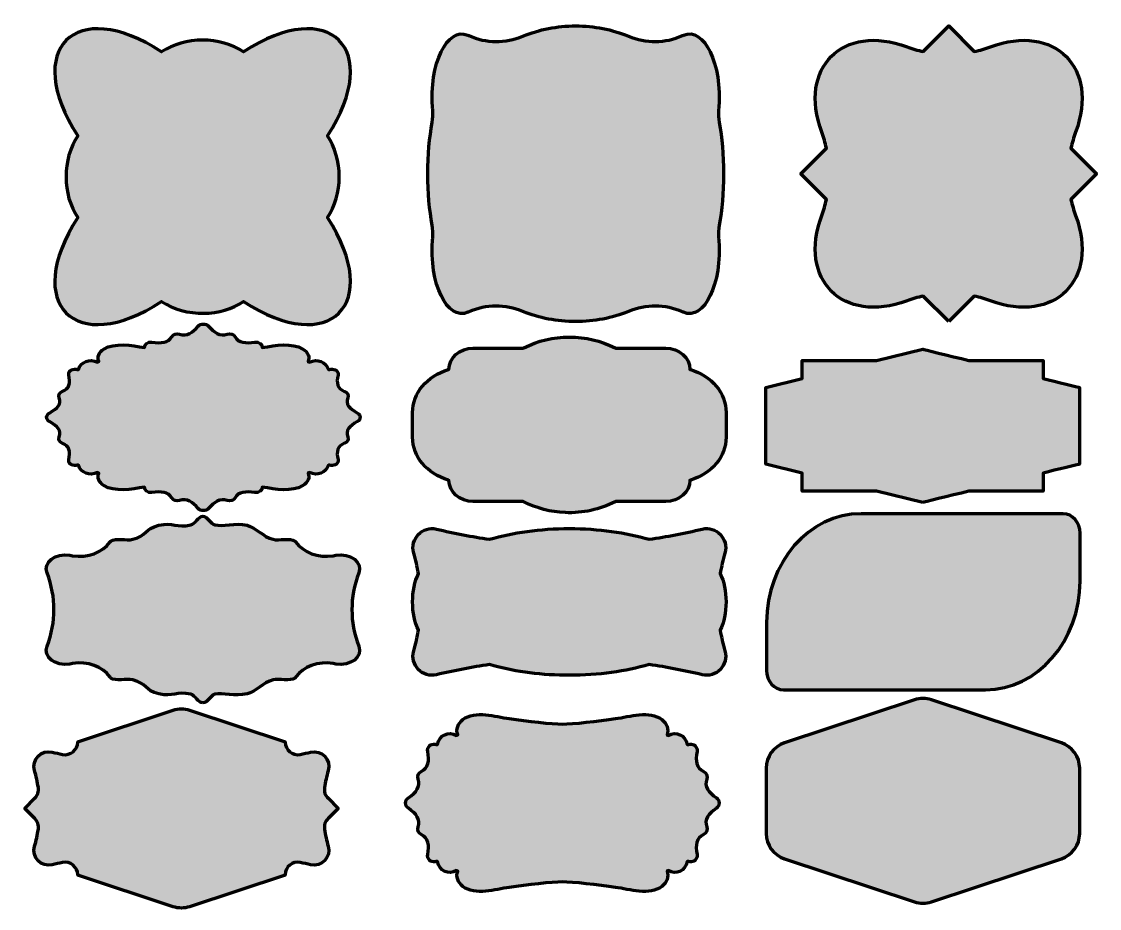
# Model space of a CAD drawing. Header units: inches. Extents: x 0 to 24.5, y 0.1 to 24.5.
# Drawn here: x 10.02 to 24.47, y 0.08 to 11.96 of the extents above; entities that cross this region are included whole.
import ezdxf

# ---------------------------------------------------------------- set-up
doc = ezdxf.new("R2010")
doc.units = ezdxf.units.IN
doc.header["$MEASUREMENT"] = 0
doc.layers.add('Layer 1', color=7, linetype='Continuous')

msp = doc.modelspace()

# ---------------------------------------------------------------- hatches: boundary and pattern name
at = {"layer": 'Layer 1', "true_color": 0xe6e7e8}
h = msp.add_hatch(color=254, dxfattribs=at)
h.dxf.hatch_style = 2
edge = h.paths.add_edge_path()
edge.add_spline(control_points=[(12.465, 8.049), (12.263, 8.046), (12.06, 8.099), (11.901, 8.208), (10.745, 7.453), (10.024, 8.174), (10.779, 9.33), (10.567, 9.64), (10.567, 10.118), (10.779, 10.428), (10.024, 11.585), (10.745, 12.305), (11.901, 11.551), (12.211, 11.762), (12.689, 11.762), (12.999, 11.551), (14.156, 12.305), (14.876, 11.585), (14.122, 10.428), (14.333, 10.118), (14.333, 9.64), (14.122, 9.33), (14.876, 8.174), (14.156, 7.453), (12.999, 8.208), (12.848, 8.105), (12.657, 8.052), (12.465, 8.049)], knot_values=[0, 0, 0, 0, 0.013889, 0.013889, 0.013889, 0.027778, 0.027778, 0.027778, 0.041667, 0.041667, 0.041667, 0.055556, 0.055556, 0.055556, 0.069444, 0.069444, 0.069444, 0.083333, 0.083333, 0.083333, 0.097222, 0.097222, 0.097222, 0.111111, 0.111111, 0.111111, 0.125, 0.125, 0.125, 0.125], degree=3, periodic=0)
edge.add_line((12.465, 8.049), (12.465, 8.049))
h = msp.add_hatch(color=254, dxfattribs=at)
h.dxf.hatch_style = 2
edge = h.paths.add_edge_path()
edge.add_spline(control_points=[(17.448, 7.937), (17.697, 7.937), (17.936, 7.985), (18.154, 8.073), (18.395, 8.17), (18.641, 8.172), (18.881, 8.067), (18.885, 8.066), (18.889, 8.064), (18.893, 8.063), (19.168, 7.941), (19.416, 8.452), (19.365, 9.043), (19.364, 9.048), (19.364, 9.053), (19.363, 9.058), (19.358, 9.115), (19.361, 9.175), (19.371, 9.229), (19.408, 9.429), (19.429, 9.665), (19.429, 9.918), (19.429, 10.171), (19.408, 10.407), (19.371, 10.607), (19.361, 10.661), (19.358, 10.721), (19.363, 10.778), (19.364, 10.783), (19.364, 10.788), (19.365, 10.793), (19.416, 11.384), (19.168, 11.895), (18.893, 11.774), (18.889, 11.772), (18.885, 11.77), (18.881, 11.769), (18.642, 11.664), (18.395, 11.666), (18.154, 11.763), (17.936, 11.851), (17.697, 11.899), (17.448, 11.899), (17.199, 11.899), (16.961, 11.851), (16.742, 11.763), (16.501, 11.666), (16.255, 11.664), (16.015, 11.769), (16.011, 11.77), (16.007, 11.772), (16.003, 11.774), (15.728, 11.895), (15.48, 11.384), (15.532, 10.793), (15.532, 10.788), (15.533, 10.783), (15.533, 10.778), (15.538, 10.721), (15.536, 10.661), (15.526, 10.607), (15.489, 10.407), (15.467, 10.171), (15.467, 9.918), (15.467, 9.665), (15.489, 9.429), (15.526, 9.229), (15.536, 9.175), (15.538, 9.115), (15.533, 9.058), (15.533, 9.053), (15.532, 9.048), (15.532, 9.043), (15.48, 8.452), (15.728, 7.941), (16.004, 8.063), (16.007, 8.064), (16.011, 8.066), (16.015, 8.067), (16.255, 8.172), (16.501, 8.17), (16.742, 8.073), (16.961, 7.985), (17.199, 7.937), (17.448, 7.937)], knot_values=[0, 0, 0, 0, 0.013889, 0.013889, 0.013889, 0.027778, 0.027778, 0.027778, 0.041667, 0.041667, 0.041667, 0.055556, 0.055556, 0.055556, 0.069444, 0.069444, 0.069444, 0.083333, 0.083333, 0.083333, 0.097222, 0.097222, 0.097222, 0.111111, 0.111111, 0.111111, 0.125, 0.125, 0.125, 0.138889, 0.138889, 0.138889, 0.152778, 0.152778, 0.152778, 0.166667, 0.166667, 0.166667, 0.180556, 0.180556, 0.180556, 0.194444, 0.194444, 0.194444, 0.208333, 0.208333, 0.208333, 0.222222, 0.222222, 0.222222, 0.236111, 0.236111, 0.236111, 0.25, 0.25, 0.25, 0.263889, 0.263889, 0.263889, 0.277778, 0.277778, 0.277778, 0.291667, 0.291667, 0.291667, 0.305556, 0.305556, 0.305556, 0.319444, 0.319444, 0.319444, 0.333333, 0.333333, 0.333333, 0.347222, 0.347222, 0.347222, 0.361111, 0.361111, 0.361111, 0.375, 0.375, 0.375, 0.388889, 0.388889, 0.388889, 0.388889], degree=3, periodic=0)
edge.add_line((17.448, 7.937), (17.448, 7.937))
h = msp.add_hatch(color=254, dxfattribs=at)
h.dxf.hatch_style = 2
edge = h.paths.add_edge_path()
edge.add_spline(control_points=[(22.446, 7.937), (22.446, 7.937), (22.789, 8.28), (22.789, 8.28), (22.862, 8.264), (22.934, 8.243), (23.005, 8.217), (23.866, 7.898), (24.466, 8.498), (24.147, 9.36), (24.121, 9.43), (24.1, 9.502), (24.084, 9.575), (24.084, 9.575), (24.427, 9.918), (24.427, 9.918), (24.427, 9.918), (24.084, 10.261), (24.084, 10.261), (24.1, 10.334), (24.121, 10.406), (24.147, 10.477), (24.466, 11.338), (23.866, 11.938), (23.005, 11.619), (22.934, 11.593), (22.862, 11.572), (22.789, 11.556), (22.789, 11.556), (22.446, 11.899), (22.446, 11.899), (22.446, 11.899), (22.103, 11.556), (22.103, 11.556), (22.03, 11.572), (21.958, 11.593), (21.888, 11.619), (21.026, 11.938), (20.426, 11.338), (20.745, 10.477), (20.771, 10.406), (20.792, 10.334), (20.808, 10.261), (20.808, 10.261), (20.465, 9.918), (20.465, 9.918), (20.465, 9.918), (20.808, 9.575), (20.808, 9.575), (20.792, 9.502), (20.771, 9.43), (20.745, 9.36), (20.426, 8.498), (21.026, 7.898), (21.888, 8.217), (21.958, 8.243), (22.03, 8.264), (22.103, 8.28), (22.103, 8.28), (22.446, 7.937), (22.446, 7.937)], knot_values=[0, 0, 0, 0, 0.013889, 0.013889, 0.013889, 0.027778, 0.027778, 0.027778, 0.041667, 0.041667, 0.041667, 0.055556, 0.055556, 0.055556, 0.069444, 0.069444, 0.069444, 0.083333, 0.083333, 0.083333, 0.097222, 0.097222, 0.097222, 0.111111, 0.111111, 0.111111, 0.125, 0.125, 0.125, 0.138889, 0.138889, 0.138889, 0.152778, 0.152778, 0.152778, 0.166667, 0.166667, 0.166667, 0.180556, 0.180556, 0.180556, 0.194444, 0.194444, 0.194444, 0.208333, 0.208333, 0.208333, 0.222222, 0.222222, 0.222222, 0.236111, 0.236111, 0.236111, 0.25, 0.25, 0.25, 0.263889, 0.263889, 0.263889, 0.277778, 0.277778, 0.277778, 0.277778], degree=3, periodic=0)
edge.add_line((22.446, 7.937), (22.446, 7.937))
h = msp.add_hatch(color=254, dxfattribs=at)
h.dxf.hatch_style = 2
edge = h.paths.add_edge_path()
edge.add_spline(control_points=[(12.531, 5.435), (12.606, 5.524), (12.68, 5.571), (12.781, 5.541), (12.821, 5.529), (12.867, 5.544), (12.885, 5.576), (12.932, 5.656), (13.023, 5.667), (13.151, 5.647), (13.206, 5.639), (13.254, 5.676), (13.25, 5.72), (13.428, 5.692), (13.649, 5.65), (13.794, 5.74), (13.86, 5.781), (13.892, 5.849), (13.862, 5.907), (13.868, 5.91), (13.874, 5.912), (13.879, 5.916), (13.988, 5.863), (14.106, 5.91), (14.135, 6.014), (14.146, 6.013), (14.156, 6.012), (14.167, 6.01), (14.225, 6.001), (14.276, 6.043), (14.265, 6.09), (14.241, 6.195), (14.254, 6.27), (14.352, 6.308), (14.391, 6.323), (14.41, 6.36), (14.395, 6.393), (14.359, 6.476), (14.415, 6.536), (14.524, 6.598), (14.573, 6.626), (14.573, 6.684), (14.524, 6.713), (14.415, 6.774), (14.359, 6.834), (14.395, 6.917), (14.41, 6.95), (14.391, 6.987), (14.352, 7.002), (14.254, 7.04), (14.241, 7.115), (14.265, 7.22), (14.276, 7.267), (14.225, 7.309), (14.168, 7.3), (14.156, 7.298), (14.146, 7.297), (14.135, 7.296), (14.106, 7.4), (13.988, 7.447), (13.879, 7.394), (13.874, 7.398), (13.868, 7.4), (13.862, 7.403), (13.892, 7.461), (13.86, 7.529), (13.794, 7.57), (13.649, 7.66), (13.428, 7.618), (13.25, 7.59), (13.254, 7.634), (13.206, 7.671), (13.151, 7.663), (13.023, 7.643), (12.932, 7.654), (12.885, 7.734), (12.866, 7.766), (12.821, 7.781), (12.781, 7.769), (12.68, 7.739), (12.606, 7.786), (12.531, 7.875), (12.497, 7.915), (12.425, 7.915), (12.391, 7.875), (12.315, 7.786), (12.242, 7.739), (12.141, 7.769), (12.101, 7.781), (12.055, 7.766), (12.037, 7.734), (11.99, 7.654), (11.898, 7.643), (11.77, 7.663), (11.716, 7.671), (11.668, 7.634), (11.672, 7.59), (11.494, 7.618), (11.273, 7.66), (11.128, 7.57), (11.062, 7.529), (11.03, 7.461), (11.06, 7.403), (11.054, 7.4), (11.048, 7.398), (11.043, 7.394), (10.934, 7.447), (10.816, 7.4), (10.787, 7.296), (10.776, 7.297), (10.765, 7.298), (10.754, 7.3), (10.697, 7.309), (10.646, 7.267), (10.657, 7.22), (10.681, 7.115), (10.668, 7.04), (10.569, 7.002), (10.531, 6.987), (10.512, 6.95), (10.527, 6.917), (10.563, 6.834), (10.506, 6.774), (10.398, 6.713), (10.348, 6.684), (10.348, 6.626), (10.398, 6.598), (10.506, 6.536), (10.563, 6.476), (10.527, 6.393), (10.512, 6.36), (10.531, 6.323), (10.569, 6.308), (10.668, 6.27), (10.681, 6.195), (10.657, 6.09), (10.646, 6.043), (10.697, 6.001), (10.754, 6.01), (10.765, 6.012), (10.776, 6.013), (10.787, 6.014), (10.816, 5.91), (10.934, 5.863), (11.043, 5.916), (11.048, 5.912), (11.054, 5.91), (11.06, 5.907), (11.03, 5.849), (11.062, 5.781), (11.128, 5.74), (11.273, 5.65), (11.494, 5.692), (11.672, 5.72), (11.668, 5.676), (11.716, 5.639), (11.77, 5.647), (11.898, 5.667), (11.99, 5.656), (12.037, 5.576), (12.055, 5.544), (12.101, 5.529), (12.141, 5.541), (12.242, 5.571), (12.315, 5.524), (12.391, 5.435), (12.425, 5.395), (12.497, 5.395), (12.531, 5.435)], knot_values=[0, 0, 0, 0, 0.013889, 0.013889, 0.013889, 0.027778, 0.027778, 0.027778, 0.041667, 0.041667, 0.041667, 0.055556, 0.055556, 0.055556, 0.069444, 0.069444, 0.069444, 0.083333, 0.083333, 0.083333, 0.097222, 0.097222, 0.097222, 0.111111, 0.111111, 0.111111, 0.125, 0.125, 0.125, 0.138889, 0.138889, 0.138889, 0.152778, 0.152778, 0.152778, 0.166667, 0.166667, 0.166667, 0.180556, 0.180556, 0.180556, 0.194444, 0.194444, 0.194444, 0.208333, 0.208333, 0.208333, 0.222222, 0.222222, 0.222222, 0.236111, 0.236111, 0.236111, 0.25, 0.25, 0.25, 0.263889, 0.263889, 0.263889, 0.277778, 0.277778, 0.277778, 0.291667, 0.291667, 0.291667, 0.305556, 0.305556, 0.305556, 0.319444, 0.319444, 0.319444, 0.333333, 0.333333, 0.333333, 0.347222, 0.347222, 0.347222, 0.361111, 0.361111, 0.361111, 0.375, 0.375, 0.375, 0.388889, 0.388889, 0.388889, 0.402778, 0.402778, 0.402778, 0.416667, 0.416667, 0.416667, 0.430556, 0.430556, 0.430556, 0.444444, 0.444444, 0.444444, 0.458333, 0.458333, 0.458333, 0.472222, 0.472222, 0.472222, 0.486111, 0.486111, 0.486111, 0.5, 0.5, 0.5, 0.513889, 0.513889, 0.513889, 0.527778, 0.527778, 0.527778, 0.541667, 0.541667, 0.541667, 0.555556, 0.555556, 0.555556, 0.569444, 0.569444, 0.569444, 0.583333, 0.583333, 0.583333, 0.597222, 0.597222, 0.597222, 0.611111, 0.611111, 0.611111, 0.625, 0.625, 0.625, 0.638889, 0.638889, 0.638889, 0.652778, 0.652778, 0.652778, 0.666667, 0.666667, 0.666667, 0.680556, 0.680556, 0.680556, 0.694444, 0.694444, 0.694444, 0.708333, 0.708333, 0.708333, 0.722222, 0.722222, 0.722222, 0.736111, 0.736111, 0.736111, 0.75, 0.75, 0.75, 0.763889, 0.763889, 0.763889, 0.777778, 0.777778, 0.777778, 0.777778], degree=3, periodic=0)
edge.add_line((12.531, 5.435), (12.531, 5.435))
h = msp.add_hatch(color=254, dxfattribs=at)
h.dxf.hatch_style = 2
edge = h.paths.add_edge_path()
edge.add_spline(control_points=[(17.31, 5.378), (17.54, 5.37), (17.772, 5.418), (17.976, 5.524), (17.976, 5.524), (17.982, 5.527), (17.982, 5.527), (17.982, 5.527), (18.652, 5.527), (18.652, 5.527), (18.833, 5.527), (18.979, 5.654), (18.979, 5.81), (18.979, 5.81), (18.979, 5.813), (18.979, 5.813), (18.979, 5.813), (18.985, 5.815), (18.985, 5.815), (19.271, 5.897), (19.464, 6.128), (19.464, 6.389), (19.464, 6.389), (19.464, 6.719), (19.464, 6.719), (19.464, 6.98), (19.271, 7.212), (18.985, 7.294), (18.985, 7.294), (18.979, 7.295), (18.979, 7.295), (18.979, 7.295), (18.979, 7.298), (18.979, 7.298), (18.979, 7.454), (18.833, 7.581), (18.652, 7.581), (18.652, 7.581), (17.982, 7.581), (17.982, 7.581), (17.982, 7.581), (17.976, 7.584), (17.976, 7.584), (17.599, 7.78), (17.129, 7.78), (16.752, 7.584), (16.752, 7.584), (16.746, 7.581), (16.746, 7.581), (16.746, 7.581), (16.076, 7.581), (16.076, 7.581), (15.895, 7.581), (15.749, 7.454), (15.749, 7.298), (15.749, 7.298), (15.749, 7.295), (15.749, 7.295), (15.749, 7.295), (15.743, 7.294), (15.743, 7.294), (15.457, 7.212), (15.264, 6.98), (15.264, 6.719), (15.264, 6.719), (15.264, 6.389), (15.264, 6.389), (15.264, 6.128), (15.457, 5.897), (15.743, 5.815), (15.743, 5.815), (15.749, 5.813), (15.749, 5.813), (15.749, 5.813), (15.749, 5.81), (15.749, 5.81), (15.749, 5.654), (15.895, 5.527), (16.076, 5.527), (16.076, 5.527), (16.746, 5.527), (16.746, 5.527), (16.746, 5.527), (16.752, 5.524), (16.752, 5.524), (16.924, 5.435), (17.116, 5.386), (17.31, 5.378)], knot_values=[0, 0, 0, 0, 0.013889, 0.013889, 0.013889, 0.027778, 0.027778, 0.027778, 0.041667, 0.041667, 0.041667, 0.055556, 0.055556, 0.055556, 0.069444, 0.069444, 0.069444, 0.083333, 0.083333, 0.083333, 0.097222, 0.097222, 0.097222, 0.111111, 0.111111, 0.111111, 0.125, 0.125, 0.125, 0.138889, 0.138889, 0.138889, 0.152778, 0.152778, 0.152778, 0.166667, 0.166667, 0.166667, 0.180556, 0.180556, 0.180556, 0.194444, 0.194444, 0.194444, 0.208333, 0.208333, 0.208333, 0.222222, 0.222222, 0.222222, 0.236111, 0.236111, 0.236111, 0.25, 0.25, 0.25, 0.263889, 0.263889, 0.263889, 0.277778, 0.277778, 0.277778, 0.291667, 0.291667, 0.291667, 0.305556, 0.305556, 0.305556, 0.319444, 0.319444, 0.319444, 0.333333, 0.333333, 0.333333, 0.347222, 0.347222, 0.347222, 0.361111, 0.361111, 0.361111, 0.375, 0.375, 0.375, 0.388889, 0.388889, 0.388889, 0.402778, 0.402778, 0.402778, 0.402778], degree=3, periodic=0)
edge.add_line((17.31, 5.378), (17.31, 5.378))
h = msp.add_hatch(color=254, dxfattribs=at)
h.dxf.hatch_style = 2
edge = h.paths.add_edge_path()
edge.add_spline(control_points=[(22.098, 5.514), (22.098, 5.514), (22.459, 5.602), (22.716, 5.665), (22.716, 5.665), (23.713, 5.665), (23.713, 5.665), (23.713, 5.665), (23.713, 5.909), (23.713, 5.909), (23.885, 5.951), (24.198, 6.028), (24.198, 6.028), (24.198, 6.028), (24.198, 7.055), (24.198, 7.055), (24.198, 7.055), (23.885, 7.132), (23.713, 7.174), (23.713, 7.174), (23.713, 7.417), (23.713, 7.417), (23.713, 7.417), (22.716, 7.417), (22.716, 7.417), (22.459, 7.48), (22.098, 7.569), (22.098, 7.569), (22.098, 7.569), (21.48, 7.417), (21.48, 7.417), (21.48, 7.417), (20.483, 7.417), (20.483, 7.417), (20.483, 7.417), (20.483, 7.174), (20.483, 7.174), (20.483, 7.174), (19.998, 7.055), (19.998, 7.055), (19.998, 7.055), (19.998, 6.028), (19.998, 6.028), (19.998, 6.028), (20.483, 5.909), (20.483, 5.909), (20.483, 5.909), (20.483, 5.665), (20.483, 5.665), (20.483, 5.665), (21.48, 5.665), (21.48, 5.665), (21.48, 5.665), (22.098, 5.514), (22.098, 5.514)], knot_values=[0, 0, 0, 0, 0.013889, 0.013889, 0.013889, 0.027778, 0.027778, 0.027778, 0.041667, 0.041667, 0.041667, 0.055556, 0.055556, 0.055556, 0.069444, 0.069444, 0.069444, 0.083333, 0.083333, 0.083333, 0.097222, 0.097222, 0.097222, 0.111111, 0.111111, 0.111111, 0.125, 0.125, 0.125, 0.138889, 0.138889, 0.138889, 0.152778, 0.152778, 0.152778, 0.166667, 0.166667, 0.166667, 0.180556, 0.180556, 0.180556, 0.194444, 0.194444, 0.194444, 0.208333, 0.208333, 0.208333, 0.222222, 0.222222, 0.222222, 0.236111, 0.236111, 0.236111, 0.25, 0.25, 0.25, 0.25], degree=3, periodic=0)
edge.add_line((22.098, 5.514), (22.098, 5.514))
h = msp.add_hatch(color=254, dxfattribs=at)
h.dxf.hatch_style = 2
edge = h.paths.add_edge_path()
edge.add_spline(control_points=[(22.938, 3.004), (22.938, 3.004), (20.233, 3.004), (20.233, 3.004), (20.107, 3.004), (20.006, 3.121), (20.006, 3.265), (20.006, 3.265), (20.006, 3.906), (20.006, 3.906), (20.006, 4.711), (20.574, 5.363), (21.274, 5.363), (21.274, 5.363), (23.979, 5.363), (23.979, 5.363), (24.104, 5.363), (24.206, 5.246), (24.206, 5.102), (24.206, 5.102), (24.206, 4.461), (24.206, 4.461), (24.206, 3.657), (23.638, 3.004), (22.938, 3.004)], knot_values=[0, 0, 0, 0, 1, 1, 1, 2, 2, 2, 3, 3, 3, 4, 4, 4, 5, 5, 5, 6, 6, 6, 7, 7, 7, 8, 8, 8, 8], degree=3, periodic=1)
h = msp.add_hatch(color=254, dxfattribs=at)
h.dxf.hatch_style = 2
edge = h.paths.add_edge_path()
edge.add_spline(control_points=[(12.454, 2.829), (12.515, 2.829), (12.556, 2.93), (12.614, 2.945), (12.714, 2.969), (12.89, 2.911), (13.045, 2.95), (13.165, 2.979), (13.257, 3.103), (13.394, 3.137), (13.48, 3.158), (13.623, 3.115), (13.686, 3.161), (13.691, 3.165), (13.696, 3.171), (13.701, 3.177), (13.797, 3.314), (13.998, 3.392), (14.2, 3.357), (14.212, 3.355), (14.225, 3.353), (14.237, 3.35), (14.429, 3.316), (14.599, 3.448), (14.543, 3.589), (14.478, 3.753), (14.449, 3.917), (14.451, 4.079), (14.449, 4.242), (14.478, 4.405), (14.543, 4.57), (14.599, 4.711), (14.429, 4.842), (14.237, 4.808), (14.225, 4.806), (14.212, 4.804), (14.2, 4.801), (13.997, 4.766), (13.798, 4.846), (13.7, 4.982), (13.696, 4.988), (13.691, 4.993), (13.686, 4.997), (13.623, 5.044), (13.48, 5), (13.394, 5.021), (13.257, 5.055), (13.165, 5.179), (13.045, 5.209), (12.89, 5.247), (12.714, 5.189), (12.614, 5.214), (12.556, 5.228), (12.515, 5.329), (12.454, 5.329), (12.393, 5.329), (12.352, 5.228), (12.293, 5.214), (12.098, 5.166), (12.058, 5.257), (11.863, 5.209), (11.668, 5.161), (11.709, 5.07), (11.514, 5.021), (11.428, 5), (11.285, 5.044), (11.222, 4.997), (11.217, 4.993), (11.212, 4.988), (11.208, 4.982), (11.109, 4.846), (10.911, 4.766), (10.708, 4.801), (10.695, 4.804), (10.683, 4.806), (10.671, 4.808), (10.479, 4.842), (10.309, 4.711), (10.365, 4.57), (10.429, 4.405), (10.459, 4.242), (10.457, 4.079), (10.459, 3.917), (10.429, 3.753), (10.365, 3.589), (10.309, 3.448), (10.479, 3.316), (10.671, 3.35), (10.683, 3.353), (10.695, 3.355), (10.708, 3.357), (10.91, 3.392), (11.11, 3.314), (11.207, 3.177), (11.212, 3.171), (11.216, 3.165), (11.222, 3.161), (11.285, 3.115), (11.428, 3.158), (11.514, 3.137), (11.709, 3.089), (11.668, 2.998), (11.863, 2.95), (12.058, 2.901), (12.098, 2.993), (12.293, 2.945), (12.352, 2.93), (12.393, 2.829), (12.454, 2.829)], knot_values=[0, 0, 0, 0, 0.013889, 0.013889, 0.013889, 0.027778, 0.027778, 0.027778, 0.041667, 0.041667, 0.041667, 0.055556, 0.055556, 0.055556, 0.069444, 0.069444, 0.069444, 0.083333, 0.083333, 0.083333, 0.097222, 0.097222, 0.097222, 0.111111, 0.111111, 0.111111, 0.125, 0.125, 0.125, 0.138889, 0.138889, 0.138889, 0.152778, 0.152778, 0.152778, 0.166667, 0.166667, 0.166667, 0.180556, 0.180556, 0.180556, 0.194444, 0.194444, 0.194444, 0.208333, 0.208333, 0.208333, 0.222222, 0.222222, 0.222222, 0.236111, 0.236111, 0.236111, 0.25, 0.25, 0.25, 0.263889, 0.263889, 0.263889, 0.277778, 0.277778, 0.277778, 0.291667, 0.291667, 0.291667, 0.305556, 0.305556, 0.305556, 0.319444, 0.319444, 0.319444, 0.333333, 0.333333, 0.333333, 0.347222, 0.347222, 0.347222, 0.361111, 0.361111, 0.361111, 0.375, 0.375, 0.375, 0.388889, 0.388889, 0.388889, 0.402778, 0.402778, 0.402778, 0.416667, 0.416667, 0.416667, 0.430556, 0.430556, 0.430556, 0.444444, 0.444444, 0.444444, 0.458333, 0.458333, 0.458333, 0.472222, 0.472222, 0.472222, 0.486111, 0.486111, 0.486111, 0.5, 0.5, 0.5, 0.5], degree=3, periodic=0)
edge.add_line((12.454, 2.829), (12.454, 2.829))
h = msp.add_hatch(color=254, dxfattribs=at)
h.dxf.hatch_style = 2
edge = h.paths.add_edge_path()
edge.add_spline(control_points=[(17.3, 3.199), (17.321, 3.199), (17.342, 3.199), (17.363, 3.199), (17.755, 3.199), (18.121, 3.251), (18.433, 3.343), (18.668, 3.308), (18.905, 3.263), (19.143, 3.206), (19.334, 3.16), (19.503, 3.338), (19.448, 3.527), (19.421, 3.619), (19.4, 3.711), (19.385, 3.802), (19.434, 3.909), (19.463, 4.04), (19.463, 4.182), (19.463, 4.324), (19.434, 4.454), (19.385, 4.561), (19.4, 4.653), (19.421, 4.745), (19.448, 4.837), (19.503, 5.025), (19.334, 5.204), (19.143, 5.158), (18.904, 5.101), (18.668, 5.056), (18.433, 5.021), (18.121, 5.112), (17.755, 5.165), (17.363, 5.165), (16.972, 5.165), (16.605, 5.112), (16.294, 5.021), (16.059, 5.056), (15.822, 5.101), (15.584, 5.158), (15.393, 5.204), (15.224, 5.025), (15.279, 4.837), (15.306, 4.745), (15.327, 4.653), (15.341, 4.561), (15.292, 4.454), (15.263, 4.324), (15.263, 4.182), (15.263, 4.04), (15.292, 3.909), (15.341, 3.802), (15.327, 3.711), (15.306, 3.619), (15.279, 3.527), (15.224, 3.338), (15.393, 3.16), (15.584, 3.206), (15.822, 3.263), (16.059, 3.308), (16.294, 3.343), (16.589, 3.256), (16.932, 3.204), (17.3, 3.199)], knot_values=[0, 0, 0, 0, 0.013889, 0.013889, 0.013889, 0.027778, 0.027778, 0.027778, 0.041667, 0.041667, 0.041667, 0.055556, 0.055556, 0.055556, 0.069444, 0.069444, 0.069444, 0.083333, 0.083333, 0.083333, 0.097222, 0.097222, 0.097222, 0.111111, 0.111111, 0.111111, 0.125, 0.125, 0.125, 0.138889, 0.138889, 0.138889, 0.152778, 0.152778, 0.152778, 0.166667, 0.166667, 0.166667, 0.180556, 0.180556, 0.180556, 0.194444, 0.194444, 0.194444, 0.208333, 0.208333, 0.208333, 0.222222, 0.222222, 0.222222, 0.236111, 0.236111, 0.236111, 0.25, 0.25, 0.25, 0.263889, 0.263889, 0.263889, 0.277778, 0.277778, 0.277778, 0.291667, 0.291667, 0.291667, 0.291667], degree=3, periodic=0)
edge.add_line((17.3, 3.199), (17.3, 3.199))
h = msp.add_hatch(color=254, dxfattribs=at)
h.dxf.hatch_style = 2
edge = h.paths.add_edge_path()
edge.add_spline(control_points=[(22.214, 0.163), (22.141, 0.139), (22.062, 0.139), (21.989, 0.163), (21.989, 0.163), (20.246, 0.741), (20.246, 0.741), (20.1, 0.789), (20.001, 0.926), (20.001, 1.08), (20.001, 1.08), (20.001, 1.955), (20.001, 1.955), (20.001, 2.109), (20.1, 2.246), (20.246, 2.294), (20.246, 2.294), (21.989, 2.871), (21.989, 2.871), (22.062, 2.896), (22.141, 2.896), (22.214, 2.871), (22.214, 2.871), (23.956, 2.294), (23.956, 2.294), (24.102, 2.246), (24.201, 2.109), (24.201, 1.955), (24.201, 1.955), (24.201, 1.08), (24.201, 1.08), (24.201, 0.926), (24.102, 0.789), (23.956, 0.741), (23.956, 0.741), (22.214, 0.163), (22.214, 0.163)], knot_values=[0, 0, 0, 0, 0.013889, 0.013889, 0.013889, 0.027778, 0.027778, 0.027778, 0.041667, 0.041667, 0.041667, 0.055556, 0.055556, 0.055556, 0.069444, 0.069444, 0.069444, 0.083333, 0.083333, 0.083333, 0.097222, 0.097222, 0.097222, 0.111111, 0.111111, 0.111111, 0.125, 0.125, 0.125, 0.138889, 0.138889, 0.138889, 0.152778, 0.152778, 0.152778, 0.166667, 0.166667, 0.166667, 0.166667], degree=3, periodic=0)
edge.add_line((22.214, 0.163), (22.214, 0.163))
h = msp.add_hatch(color=254, dxfattribs=at)
h.dxf.hatch_style = 2
edge = h.paths.add_edge_path()
edge.add_spline(control_points=[(12.275, 0.099), (12.275, 0.099), (13.555, 0.523), (13.555, 0.523), (13.555, 0.523), (13.555, 0.525), (13.555, 0.525), (13.555, 0.633), (13.654, 0.714), (13.759, 0.691), (13.805, 0.681), (13.851, 0.671), (13.897, 0.66), (14.045, 0.624), (14.176, 0.763), (14.133, 0.909), (14.111, 0.985), (14.094, 1.061), (14.083, 1.136), (14.075, 1.188), (14.093, 1.241), (14.13, 1.279), (14.13, 1.279), (14.266, 1.415), (14.266, 1.415), (14.266, 1.415), (14.13, 1.551), (14.13, 1.551), (14.093, 1.589), (14.075, 1.642), (14.083, 1.694), (14.094, 1.77), (14.111, 1.845), (14.133, 1.921), (14.176, 2.067), (14.045, 2.206), (13.897, 2.17), (13.851, 2.16), (13.805, 2.149), (13.759, 2.139), (13.654, 2.117), (13.555, 2.198), (13.555, 2.305), (13.555, 2.305), (13.555, 2.307), (13.555, 2.307), (13.555, 2.307), (12.275, 2.731), (12.275, 2.731), (12.204, 2.755), (12.128, 2.755), (12.057, 2.731), (12.057, 2.731), (10.777, 2.307), (10.777, 2.307), (10.777, 2.307), (10.777, 2.305), (10.777, 2.305), (10.777, 2.198), (10.678, 2.117), (10.573, 2.139), (10.528, 2.149), (10.482, 2.159), (10.436, 2.17), (10.288, 2.206), (10.155, 2.069), (10.198, 1.922), (10.221, 1.846), (10.237, 1.77), (10.249, 1.694), (10.257, 1.642), (10.239, 1.589), (10.202, 1.551), (10.202, 1.551), (10.066, 1.415), (10.066, 1.415), (10.066, 1.415), (10.202, 1.279), (10.202, 1.279), (10.239, 1.241), (10.257, 1.188), (10.249, 1.136), (10.237, 1.06), (10.221, 0.984), (10.198, 0.908), (10.155, 0.761), (10.288, 0.624), (10.436, 0.66), (10.482, 0.671), (10.528, 0.681), (10.573, 0.691), (10.678, 0.714), (10.777, 0.632), (10.777, 0.525), (10.777, 0.525), (10.777, 0.523), (10.777, 0.523), (10.777, 0.523), (12.057, 0.099), (12.057, 0.099), (12.128, 0.075), (12.204, 0.075), (12.275, 0.099)], knot_values=[0, 0, 0, 0, 0.013889, 0.013889, 0.013889, 0.027778, 0.027778, 0.027778, 0.041667, 0.041667, 0.041667, 0.055556, 0.055556, 0.055556, 0.069444, 0.069444, 0.069444, 0.083333, 0.083333, 0.083333, 0.097222, 0.097222, 0.097222, 0.111111, 0.111111, 0.111111, 0.125, 0.125, 0.125, 0.138889, 0.138889, 0.138889, 0.152778, 0.152778, 0.152778, 0.166667, 0.166667, 0.166667, 0.180556, 0.180556, 0.180556, 0.194444, 0.194444, 0.194444, 0.208333, 0.208333, 0.208333, 0.222222, 0.222222, 0.222222, 0.236111, 0.236111, 0.236111, 0.25, 0.25, 0.25, 0.263889, 0.263889, 0.263889, 0.277778, 0.277778, 0.277778, 0.291667, 0.291667, 0.291667, 0.305556, 0.305556, 0.305556, 0.319444, 0.319444, 0.319444, 0.333333, 0.333333, 0.333333, 0.347222, 0.347222, 0.347222, 0.361111, 0.361111, 0.361111, 0.375, 0.375, 0.375, 0.388889, 0.388889, 0.388889, 0.402778, 0.402778, 0.402778, 0.416667, 0.416667, 0.416667, 0.430556, 0.430556, 0.430556, 0.444444, 0.444444, 0.444444, 0.458333, 0.458333, 0.458333, 0.472222, 0.472222, 0.472222, 0.472222], degree=3, periodic=0)
edge.add_line((12.275, 0.099), (12.275, 0.099))
h = msp.add_hatch(color=254, dxfattribs=at)
h.dxf.hatch_style = 2
edge = h.paths.add_edge_path()
edge.add_spline(control_points=[(17.27, 0.43), (17.407, 0.43), (17.749, 0.393), (17.983, 0.358), (18.17, 0.33), (18.437, 0.243), (18.603, 0.37), (18.669, 0.419), (18.701, 0.503), (18.672, 0.574), (18.677, 0.577), (18.683, 0.58), (18.688, 0.584), (18.797, 0.52), (18.915, 0.577), (18.944, 0.705), (18.955, 0.703), (18.966, 0.702), (18.977, 0.7), (19.034, 0.689), (19.085, 0.74), (19.075, 0.797), (19.05, 0.925), (19.064, 1.017), (19.162, 1.064), (19.201, 1.082), (19.219, 1.128), (19.204, 1.168), (19.168, 1.269), (19.225, 1.342), (19.333, 1.418), (19.383, 1.452), (19.383, 1.524), (19.333, 1.558), (19.225, 1.633), (19.168, 1.707), (19.204, 1.808), (19.219, 1.848), (19.201, 1.894), (19.162, 1.912), (19.064, 1.959), (19.05, 2.051), (19.075, 2.179), (19.085, 2.236), (19.034, 2.287), (18.977, 2.276), (18.966, 2.274), (18.955, 2.273), (18.944, 2.271), (18.915, 2.399), (18.797, 2.456), (18.688, 2.391), (18.683, 2.396), (18.677, 2.399), (18.672, 2.402), (18.701, 2.473), (18.669, 2.556), (18.603, 2.606), (18.437, 2.732), (18.17, 2.646), (17.983, 2.618), (17.749, 2.583), (17.407, 2.546), (17.27, 2.546), (17.134, 2.546), (16.791, 2.583), (16.558, 2.618), (16.371, 2.646), (16.104, 2.732), (15.937, 2.606), (15.871, 2.556), (15.84, 2.473), (15.869, 2.402), (15.863, 2.399), (15.857, 2.396), (15.852, 2.391), (15.743, 2.456), (15.625, 2.399), (15.596, 2.271), (15.586, 2.273), (15.575, 2.274), (15.564, 2.276), (15.506, 2.287), (15.455, 2.236), (15.466, 2.179), (15.49, 2.051), (15.477, 1.959), (15.379, 1.912), (15.34, 1.894), (15.322, 1.848), (15.336, 1.808), (15.373, 1.707), (15.316, 1.633), (15.207, 1.558), (15.158, 1.524), (15.158, 1.452), (15.207, 1.418), (15.316, 1.342), (15.373, 1.269), (15.336, 1.168), (15.322, 1.128), (15.34, 1.082), (15.379, 1.064), (15.477, 1.017), (15.49, 0.925), (15.466, 0.797), (15.455, 0.74), (15.506, 0.689), (15.564, 0.7), (15.575, 0.702), (15.586, 0.703), (15.596, 0.705), (15.625, 0.577), (15.743, 0.52), (15.852, 0.584), (15.857, 0.58), (15.863, 0.577), (15.869, 0.574), (15.84, 0.503), (15.871, 0.419), (15.937, 0.37), (16.104, 0.243), (16.371, 0.33), (16.558, 0.358), (16.791, 0.393), (17.134, 0.43), (17.27, 0.43)], knot_values=[0, 0, 0, 0, 0.013889, 0.013889, 0.013889, 0.027778, 0.027778, 0.027778, 0.041667, 0.041667, 0.041667, 0.055556, 0.055556, 0.055556, 0.069444, 0.069444, 0.069444, 0.083333, 0.083333, 0.083333, 0.097222, 0.097222, 0.097222, 0.111111, 0.111111, 0.111111, 0.125, 0.125, 0.125, 0.138889, 0.138889, 0.138889, 0.152778, 0.152778, 0.152778, 0.166667, 0.166667, 0.166667, 0.180556, 0.180556, 0.180556, 0.194444, 0.194444, 0.194444, 0.208333, 0.208333, 0.208333, 0.222222, 0.222222, 0.222222, 0.236111, 0.236111, 0.236111, 0.25, 0.25, 0.25, 0.263889, 0.263889, 0.263889, 0.277778, 0.277778, 0.277778, 0.291667, 0.291667, 0.291667, 0.305556, 0.305556, 0.305556, 0.319444, 0.319444, 0.319444, 0.333333, 0.333333, 0.333333, 0.347222, 0.347222, 0.347222, 0.361111, 0.361111, 0.361111, 0.375, 0.375, 0.375, 0.388889, 0.388889, 0.388889, 0.402778, 0.402778, 0.402778, 0.416667, 0.416667, 0.416667, 0.430556, 0.430556, 0.430556, 0.444444, 0.444444, 0.444444, 0.458333, 0.458333, 0.458333, 0.472222, 0.472222, 0.472222, 0.486111, 0.486111, 0.486111, 0.5, 0.5, 0.5, 0.513889, 0.513889, 0.513889, 0.527778, 0.527778, 0.527778, 0.541667, 0.541667, 0.541667, 0.555556, 0.555556, 0.555556, 0.569444, 0.569444, 0.569444, 0.583333, 0.583333, 0.583333, 0.583333], degree=3, periodic=0)
edge.add_line((17.27, 0.43), (17.27, 0.43))

# ---------------------------------------------------------------- linework, layer by layer
at = {"layer": 'Layer 1', "color": 254, "lineweight": 80, "true_color": 0xe6e7e8}
for points, knots in [([(12.465, 8.049), (12.263, 8.046), (12.06, 8.099), (11.901, 8.208), (10.745, 7.453), (10.024, 8.174), (10.779, 9.33), (10.567, 9.64), (10.567, 10.118), (10.779, 10.428), (10.024, 11.585), (10.745, 12.305), (11.901, 11.551), (12.211, 11.762), (12.689, 11.762), (12.999, 11.551), (14.156, 12.305), (14.876, 11.585), (14.122, 10.428), (14.333, 10.118), (14.333, 9.64), (14.122, 9.33), (14.876, 8.174), (14.156, 7.453), (12.999, 8.208), (12.848, 8.105), (12.657, 8.052), (12.465, 8.049)], [0, 0, 0, 0, 1, 1, 1, 2, 2, 2, 3, 3, 3, 4, 4, 4, 5, 5, 5, 6, 6, 6, 7, 7, 7, 8, 8, 8, 9, 9, 9, 9]), ([(17.448, 7.937), (17.697, 7.937), (17.936, 7.985), (18.154, 8.073), (18.395, 8.17), (18.641, 8.172), (18.881, 8.067), (18.885, 8.066), (18.889, 8.064), (18.893, 8.063), (19.168, 7.941), (19.416, 8.452), (19.365, 9.043), (19.364, 9.048), (19.364, 9.053), (19.363, 9.058), (19.358, 9.115), (19.361, 9.175), (19.371, 9.229), (19.408, 9.429), (19.429, 9.665), (19.429, 9.918), (19.429, 10.171), (19.408, 10.407), (19.371, 10.607), (19.361, 10.661), (19.358, 10.721), (19.363, 10.778), (19.364, 10.783), (19.364, 10.788), (19.365, 10.793), (19.416, 11.384), (19.168, 11.895), (18.893, 11.774), (18.889, 11.772), (18.885, 11.77), (18.881, 11.769), (18.642, 11.664), (18.395, 11.666), (18.154, 11.763), (17.936, 11.851), (17.697, 11.899), (17.448, 11.899), (17.199, 11.899), (16.961, 11.851), (16.742, 11.763), (16.501, 11.666), (16.255, 11.664), (16.015, 11.769), (16.011, 11.77), (16.007, 11.772), (16.003, 11.774), (15.728, 11.895), (15.48, 11.384), (15.532, 10.793), (15.532, 10.788), (15.533, 10.783), (15.533, 10.778), (15.538, 10.721), (15.536, 10.661), (15.526, 10.607), (15.489, 10.407), (15.467, 10.171), (15.467, 9.918), (15.467, 9.665), (15.489, 9.429), (15.526, 9.229), (15.536, 9.175), (15.538, 9.115), (15.533, 9.058), (15.533, 9.053), (15.532, 9.048), (15.532, 9.043), (15.48, 8.452), (15.728, 7.941), (16.004, 8.063), (16.007, 8.064), (16.011, 8.066), (16.015, 8.067), (16.255, 8.172), (16.501, 8.17), (16.742, 8.073), (16.961, 7.985), (17.199, 7.937), (17.448, 7.937)], [0, 0, 0, 0, 1, 1, 1, 2, 2, 2, 3, 3, 3, 4, 4, 4, 5, 5, 5, 6, 6, 6, 7, 7, 7, 8, 8, 8, 9, 9, 9, 10, 10, 10, 11, 11, 11, 12, 12, 12, 13, 13, 13, 14, 14, 14, 15, 15, 15, 16, 16, 16, 17, 17, 17, 18, 18, 18, 19, 19, 19, 20, 20, 20, 21, 21, 21, 22, 22, 22, 23, 23, 23, 24, 24, 24, 25, 25, 25, 26, 26, 26, 27, 27, 27, 28, 28, 28, 28]), ([(22.446, 7.937), (22.446, 7.937), (22.789, 8.28), (22.789, 8.28), (22.862, 8.264), (22.934, 8.243), (23.005, 8.217), (23.866, 7.898), (24.466, 8.498), (24.147, 9.36), (24.121, 9.43), (24.1, 9.502), (24.084, 9.575), (24.084, 9.575), (24.427, 9.918), (24.427, 9.918), (24.427, 9.918), (24.084, 10.261), (24.084, 10.261), (24.1, 10.334), (24.121, 10.406), (24.147, 10.477), (24.466, 11.338), (23.866, 11.938), (23.005, 11.619), (22.934, 11.593), (22.862, 11.572), (22.789, 11.556), (22.789, 11.556), (22.446, 11.899), (22.446, 11.899), (22.446, 11.899), (22.103, 11.556), (22.103, 11.556), (22.03, 11.572), (21.958, 11.593), (21.888, 11.619), (21.026, 11.938), (20.426, 11.338), (20.745, 10.477), (20.771, 10.406), (20.792, 10.334), (20.808, 10.261), (20.808, 10.261), (20.465, 9.918), (20.465, 9.918), (20.465, 9.918), (20.808, 9.575), (20.808, 9.575), (20.792, 9.502), (20.771, 9.43), (20.745, 9.36), (20.426, 8.498), (21.026, 7.898), (21.888, 8.217), (21.958, 8.243), (22.03, 8.264), (22.103, 8.28), (22.103, 8.28), (22.446, 7.937), (22.446, 7.937)], [0, 0, 0, 0, 1, 1, 1, 2, 2, 2, 3, 3, 3, 4, 4, 4, 5, 5, 5, 6, 6, 6, 7, 7, 7, 8, 8, 8, 9, 9, 9, 10, 10, 10, 11, 11, 11, 12, 12, 12, 13, 13, 13, 14, 14, 14, 15, 15, 15, 16, 16, 16, 17, 17, 17, 18, 18, 18, 19, 19, 19, 20, 20, 20, 20]), ([(12.531, 5.435), (12.606, 5.524), (12.68, 5.571), (12.781, 5.541), (12.821, 5.529), (12.867, 5.544), (12.885, 5.576), (12.932, 5.656), (13.023, 5.667), (13.151, 5.647), (13.206, 5.639), (13.254, 5.676), (13.25, 5.72), (13.428, 5.692), (13.649, 5.65), (13.794, 5.74), (13.86, 5.781), (13.892, 5.849), (13.862, 5.907), (13.868, 5.91), (13.874, 5.912), (13.879, 5.916), (13.988, 5.863), (14.106, 5.91), (14.135, 6.014), (14.146, 6.013), (14.156, 6.012), (14.167, 6.01), (14.225, 6.001), (14.276, 6.043), (14.265, 6.09), (14.241, 6.195), (14.254, 6.27), (14.352, 6.308), (14.391, 6.323), (14.41, 6.36), (14.395, 6.393), (14.359, 6.476), (14.415, 6.536), (14.524, 6.598), (14.573, 6.626), (14.573, 6.684), (14.524, 6.713), (14.415, 6.774), (14.359, 6.834), (14.395, 6.917), (14.41, 6.95), (14.391, 6.987), (14.352, 7.002), (14.254, 7.04), (14.241, 7.115), (14.265, 7.22), (14.276, 7.267), (14.225, 7.309), (14.168, 7.3), (14.156, 7.298), (14.146, 7.297), (14.135, 7.296), (14.106, 7.4), (13.988, 7.447), (13.879, 7.394), (13.874, 7.398), (13.868, 7.4), (13.862, 7.403), (13.892, 7.461), (13.86, 7.529), (13.794, 7.57), (13.649, 7.66), (13.428, 7.618), (13.25, 7.59), (13.254, 7.634), (13.206, 7.671), (13.151, 7.663), (13.023, 7.643), (12.932, 7.654), (12.885, 7.734), (12.866, 7.766), (12.821, 7.781), (12.781, 7.769), (12.68, 7.739), (12.606, 7.786), (12.531, 7.875), (12.497, 7.915), (12.425, 7.915), (12.391, 7.875), (12.315, 7.786), (12.242, 7.739), (12.141, 7.769), (12.101, 7.781), (12.055, 7.766), (12.037, 7.734), (11.99, 7.654), (11.898, 7.643), (11.77, 7.663), (11.716, 7.671), (11.668, 7.634), (11.672, 7.59), (11.494, 7.618), (11.273, 7.66), (11.128, 7.57), (11.062, 7.529), (11.03, 7.461), (11.06, 7.403), (11.054, 7.4), (11.048, 7.398), (11.043, 7.394), (10.934, 7.447), (10.816, 7.4), (10.787, 7.296), (10.776, 7.297), (10.765, 7.298), (10.754, 7.3), (10.697, 7.309), (10.646, 7.267), (10.657, 7.22), (10.681, 7.115), (10.668, 7.04), (10.569, 7.002), (10.531, 6.987), (10.512, 6.95), (10.527, 6.917), (10.563, 6.834), (10.506, 6.774), (10.398, 6.713), (10.348, 6.684), (10.348, 6.626), (10.398, 6.598), (10.506, 6.536), (10.563, 6.476), (10.527, 6.393), (10.512, 6.36), (10.531, 6.323), (10.569, 6.308), (10.668, 6.27), (10.681, 6.195), (10.657, 6.09), (10.646, 6.043), (10.697, 6.001), (10.754, 6.01), (10.765, 6.012), (10.776, 6.013), (10.787, 6.014), (10.816, 5.91), (10.934, 5.863), (11.043, 5.916), (11.048, 5.912), (11.054, 5.91), (11.06, 5.907), (11.03, 5.849), (11.062, 5.781), (11.128, 5.74), (11.273, 5.65), (11.494, 5.692), (11.672, 5.72), (11.668, 5.676), (11.716, 5.639), (11.77, 5.647), (11.898, 5.667), (11.99, 5.656), (12.037, 5.576), (12.055, 5.544), (12.101, 5.529), (12.141, 5.541), (12.242, 5.571), (12.315, 5.524), (12.391, 5.435), (12.425, 5.395), (12.497, 5.395), (12.531, 5.435)], [0, 0, 0, 0, 1, 1, 1, 2, 2, 2, 3, 3, 3, 4, 4, 4, 5, 5, 5, 6, 6, 6, 7, 7, 7, 8, 8, 8, 9, 9, 9, 10, 10, 10, 11, 11, 11, 12, 12, 12, 13, 13, 13, 14, 14, 14, 15, 15, 15, 16, 16, 16, 17, 17, 17, 18, 18, 18, 19, 19, 19, 20, 20, 20, 21, 21, 21, 22, 22, 22, 23, 23, 23, 24, 24, 24, 25, 25, 25, 26, 26, 26, 27, 27, 27, 28, 28, 28, 29, 29, 29, 30, 30, 30, 31, 31, 31, 32, 32, 32, 33, 33, 33, 34, 34, 34, 35, 35, 35, 36, 36, 36, 37, 37, 37, 38, 38, 38, 39, 39, 39, 40, 40, 40, 41, 41, 41, 42, 42, 42, 43, 43, 43, 44, 44, 44, 45, 45, 45, 46, 46, 46, 47, 47, 47, 48, 48, 48, 49, 49, 49, 50, 50, 50, 51, 51, 51, 52, 52, 52, 53, 53, 53, 54, 54, 54, 55, 55, 55, 56, 56, 56, 56]), ([(17.31, 5.378), (17.54, 5.37), (17.772, 5.418), (17.976, 5.524), (17.976, 5.524), (17.982, 5.527), (17.982, 5.527), (17.982, 5.527), (18.652, 5.527), (18.652, 5.527), (18.833, 5.527), (18.979, 5.654), (18.979, 5.81), (18.979, 5.81), (18.979, 5.813), (18.979, 5.813), (18.979, 5.813), (18.985, 5.815), (18.985, 5.815), (19.271, 5.897), (19.464, 6.128), (19.464, 6.389), (19.464, 6.389), (19.464, 6.719), (19.464, 6.719), (19.464, 6.98), (19.271, 7.212), (18.985, 7.294), (18.985, 7.294), (18.979, 7.295), (18.979, 7.295), (18.979, 7.295), (18.979, 7.298), (18.979, 7.298), (18.979, 7.454), (18.833, 7.581), (18.652, 7.581), (18.652, 7.581), (17.982, 7.581), (17.982, 7.581), (17.982, 7.581), (17.976, 7.584), (17.976, 7.584), (17.599, 7.78), (17.129, 7.78), (16.752, 7.584), (16.752, 7.584), (16.746, 7.581), (16.746, 7.581), (16.746, 7.581), (16.076, 7.581), (16.076, 7.581), (15.895, 7.581), (15.749, 7.454), (15.749, 7.298), (15.749, 7.298), (15.749, 7.295), (15.749, 7.295), (15.749, 7.295), (15.743, 7.294), (15.743, 7.294), (15.457, 7.212), (15.264, 6.98), (15.264, 6.719), (15.264, 6.719), (15.264, 6.389), (15.264, 6.389), (15.264, 6.128), (15.457, 5.897), (15.743, 5.815), (15.743, 5.815), (15.749, 5.813), (15.749, 5.813), (15.749, 5.813), (15.749, 5.81), (15.749, 5.81), (15.749, 5.654), (15.895, 5.527), (16.076, 5.527), (16.076, 5.527), (16.746, 5.527), (16.746, 5.527), (16.746, 5.527), (16.752, 5.524), (16.752, 5.524), (16.924, 5.435), (17.116, 5.386), (17.31, 5.378)], [0, 0, 0, 0, 1, 1, 1, 2, 2, 2, 3, 3, 3, 4, 4, 4, 5, 5, 5, 6, 6, 6, 7, 7, 7, 8, 8, 8, 9, 9, 9, 10, 10, 10, 11, 11, 11, 12, 12, 12, 13, 13, 13, 14, 14, 14, 15, 15, 15, 16, 16, 16, 17, 17, 17, 18, 18, 18, 19, 19, 19, 20, 20, 20, 21, 21, 21, 22, 22, 22, 23, 23, 23, 24, 24, 24, 25, 25, 25, 26, 26, 26, 27, 27, 27, 28, 28, 28, 29, 29, 29, 29]), ([(22.098, 5.514), (22.098, 5.514), (22.459, 5.602), (22.716, 5.665), (22.716, 5.665), (23.713, 5.665), (23.713, 5.665), (23.713, 5.665), (23.713, 5.909), (23.713, 5.909), (23.885, 5.951), (24.198, 6.028), (24.198, 6.028), (24.198, 6.028), (24.198, 7.055), (24.198, 7.055), (24.198, 7.055), (23.885, 7.132), (23.713, 7.174), (23.713, 7.174), (23.713, 7.417), (23.713, 7.417), (23.713, 7.417), (22.716, 7.417), (22.716, 7.417), (22.459, 7.48), (22.098, 7.569), (22.098, 7.569), (22.098, 7.569), (21.48, 7.417), (21.48, 7.417), (21.48, 7.417), (20.483, 7.417), (20.483, 7.417), (20.483, 7.417), (20.483, 7.174), (20.483, 7.174), (20.483, 7.174), (19.998, 7.055), (19.998, 7.055), (19.998, 7.055), (19.998, 6.028), (19.998, 6.028), (19.998, 6.028), (20.483, 5.909), (20.483, 5.909), (20.483, 5.909), (20.483, 5.665), (20.483, 5.665), (20.483, 5.665), (21.48, 5.665), (21.48, 5.665), (21.48, 5.665), (22.098, 5.514), (22.098, 5.514)], [0, 0, 0, 0, 1, 1, 1, 2, 2, 2, 3, 3, 3, 4, 4, 4, 5, 5, 5, 6, 6, 6, 7, 7, 7, 8, 8, 8, 9, 9, 9, 10, 10, 10, 11, 11, 11, 12, 12, 12, 13, 13, 13, 14, 14, 14, 15, 15, 15, 16, 16, 16, 17, 17, 17, 18, 18, 18, 18]), ([(22.938, 3.004), (22.938, 3.004), (20.233, 3.004), (20.233, 3.004), (20.107, 3.004), (20.006, 3.121), (20.006, 3.265), (20.006, 3.265), (20.006, 3.906), (20.006, 3.906), (20.006, 4.711), (20.574, 5.363), (21.274, 5.363), (21.274, 5.363), (23.979, 5.363), (23.979, 5.363), (24.104, 5.363), (24.206, 5.246), (24.206, 5.102), (24.206, 5.102), (24.206, 4.461), (24.206, 4.461), (24.206, 3.657), (23.638, 3.004), (22.938, 3.004)], [0, 0, 0, 0, 1, 1, 1, 2, 2, 2, 3, 3, 3, 4, 4, 4, 5, 5, 5, 6, 6, 6, 7, 7, 7, 8, 8, 8, 8]), ([(12.454, 2.829), (12.515, 2.829), (12.556, 2.93), (12.614, 2.945), (12.714, 2.969), (12.89, 2.911), (13.045, 2.95), (13.165, 2.979), (13.257, 3.103), (13.394, 3.137), (13.48, 3.158), (13.623, 3.115), (13.686, 3.161), (13.691, 3.165), (13.696, 3.171), (13.701, 3.177), (13.797, 3.314), (13.998, 3.392), (14.2, 3.357), (14.212, 3.355), (14.225, 3.353), (14.237, 3.35), (14.429, 3.316), (14.599, 3.448), (14.543, 3.589), (14.478, 3.753), (14.449, 3.917), (14.451, 4.079), (14.449, 4.242), (14.478, 4.405), (14.543, 4.57), (14.599, 4.711), (14.429, 4.842), (14.237, 4.808), (14.225, 4.806), (14.212, 4.804), (14.2, 4.801), (13.997, 4.766), (13.798, 4.846), (13.7, 4.982), (13.696, 4.988), (13.691, 4.993), (13.686, 4.997), (13.623, 5.044), (13.48, 5), (13.394, 5.021), (13.257, 5.055), (13.165, 5.179), (13.045, 5.209), (12.89, 5.247), (12.714, 5.189), (12.614, 5.214), (12.556, 5.228), (12.515, 5.329), (12.454, 5.329), (12.393, 5.329), (12.352, 5.228), (12.293, 5.214), (12.098, 5.166), (12.058, 5.257), (11.863, 5.209), (11.668, 5.161), (11.709, 5.07), (11.514, 5.021), (11.428, 5), (11.285, 5.044), (11.222, 4.997), (11.217, 4.993), (11.212, 4.988), (11.208, 4.982), (11.109, 4.846), (10.911, 4.766), (10.708, 4.801), (10.695, 4.804), (10.683, 4.806), (10.671, 4.808), (10.479, 4.842), (10.309, 4.711), (10.365, 4.57), (10.429, 4.405), (10.459, 4.242), (10.457, 4.079), (10.459, 3.917), (10.429, 3.753), (10.365, 3.589), (10.309, 3.448), (10.479, 3.316), (10.671, 3.35), (10.683, 3.353), (10.695, 3.355), (10.708, 3.357), (10.91, 3.392), (11.11, 3.314), (11.207, 3.177), (11.212, 3.171), (11.216, 3.165), (11.222, 3.161), (11.285, 3.115), (11.428, 3.158), (11.514, 3.137), (11.709, 3.089), (11.668, 2.998), (11.863, 2.95), (12.058, 2.901), (12.098, 2.993), (12.293, 2.945), (12.352, 2.93), (12.393, 2.829), (12.454, 2.829)], [0, 0, 0, 0, 1, 1, 1, 2, 2, 2, 3, 3, 3, 4, 4, 4, 5, 5, 5, 6, 6, 6, 7, 7, 7, 8, 8, 8, 9, 9, 9, 10, 10, 10, 11, 11, 11, 12, 12, 12, 13, 13, 13, 14, 14, 14, 15, 15, 15, 16, 16, 16, 17, 17, 17, 18, 18, 18, 19, 19, 19, 20, 20, 20, 21, 21, 21, 22, 22, 22, 23, 23, 23, 24, 24, 24, 25, 25, 25, 26, 26, 26, 27, 27, 27, 28, 28, 28, 29, 29, 29, 30, 30, 30, 31, 31, 31, 32, 32, 32, 33, 33, 33, 34, 34, 34, 35, 35, 35, 36, 36, 36, 36]), ([(17.3, 3.199), (17.321, 3.199), (17.342, 3.199), (17.363, 3.199), (17.755, 3.199), (18.121, 3.251), (18.433, 3.343), (18.668, 3.308), (18.905, 3.263), (19.143, 3.206), (19.334, 3.16), (19.503, 3.338), (19.448, 3.527), (19.421, 3.619), (19.4, 3.711), (19.385, 3.802), (19.434, 3.909), (19.463, 4.04), (19.463, 4.182), (19.463, 4.324), (19.434, 4.454), (19.385, 4.561), (19.4, 4.653), (19.421, 4.745), (19.448, 4.837), (19.503, 5.025), (19.334, 5.204), (19.143, 5.158), (18.904, 5.101), (18.668, 5.056), (18.433, 5.021), (18.121, 5.112), (17.755, 5.165), (17.363, 5.165), (16.972, 5.165), (16.605, 5.112), (16.294, 5.021), (16.059, 5.056), (15.822, 5.101), (15.584, 5.158), (15.393, 5.204), (15.224, 5.025), (15.279, 4.837), (15.306, 4.745), (15.327, 4.653), (15.341, 4.561), (15.292, 4.454), (15.263, 4.324), (15.263, 4.182), (15.263, 4.04), (15.292, 3.909), (15.341, 3.802), (15.327, 3.711), (15.306, 3.619), (15.279, 3.527), (15.224, 3.338), (15.393, 3.16), (15.584, 3.206), (15.822, 3.263), (16.059, 3.308), (16.294, 3.343), (16.589, 3.256), (16.932, 3.204), (17.3, 3.199)], [0, 0, 0, 0, 1, 1, 1, 2, 2, 2, 3, 3, 3, 4, 4, 4, 5, 5, 5, 6, 6, 6, 7, 7, 7, 8, 8, 8, 9, 9, 9, 10, 10, 10, 11, 11, 11, 12, 12, 12, 13, 13, 13, 14, 14, 14, 15, 15, 15, 16, 16, 16, 17, 17, 17, 18, 18, 18, 19, 19, 19, 20, 20, 20, 21, 21, 21, 21]), ([(22.214, 0.163), (22.141, 0.139), (22.062, 0.139), (21.989, 0.163), (21.989, 0.163), (20.246, 0.741), (20.246, 0.741), (20.1, 0.789), (20.001, 0.926), (20.001, 1.08), (20.001, 1.08), (20.001, 1.955), (20.001, 1.955), (20.001, 2.109), (20.1, 2.246), (20.246, 2.294), (20.246, 2.294), (21.989, 2.871), (21.989, 2.871), (22.062, 2.896), (22.141, 2.896), (22.214, 2.871), (22.214, 2.871), (23.956, 2.294), (23.956, 2.294), (24.102, 2.246), (24.201, 2.109), (24.201, 1.955), (24.201, 1.955), (24.201, 1.08), (24.201, 1.08), (24.201, 0.926), (24.102, 0.789), (23.956, 0.741), (23.956, 0.741), (22.214, 0.163), (22.214, 0.163)], [0, 0, 0, 0, 1, 1, 1, 2, 2, 2, 3, 3, 3, 4, 4, 4, 5, 5, 5, 6, 6, 6, 7, 7, 7, 8, 8, 8, 9, 9, 9, 10, 10, 10, 11, 11, 11, 12, 12, 12, 12]), ([(12.275, 0.099), (12.275, 0.099), (13.555, 0.523), (13.555, 0.523), (13.555, 0.523), (13.555, 0.525), (13.555, 0.525), (13.555, 0.633), (13.654, 0.714), (13.759, 0.691), (13.805, 0.681), (13.851, 0.671), (13.897, 0.66), (14.045, 0.624), (14.176, 0.763), (14.133, 0.909), (14.111, 0.985), (14.094, 1.061), (14.083, 1.136), (14.075, 1.188), (14.093, 1.241), (14.13, 1.279), (14.13, 1.279), (14.266, 1.415), (14.266, 1.415), (14.266, 1.415), (14.13, 1.551), (14.13, 1.551), (14.093, 1.589), (14.075, 1.642), (14.083, 1.694), (14.094, 1.77), (14.111, 1.845), (14.133, 1.921), (14.176, 2.067), (14.045, 2.206), (13.897, 2.17), (13.851, 2.16), (13.805, 2.149), (13.759, 2.139), (13.654, 2.117), (13.555, 2.198), (13.555, 2.305), (13.555, 2.305), (13.555, 2.307), (13.555, 2.307), (13.555, 2.307), (12.275, 2.731), (12.275, 2.731), (12.204, 2.755), (12.128, 2.755), (12.057, 2.731), (12.057, 2.731), (10.777, 2.307), (10.777, 2.307), (10.777, 2.307), (10.777, 2.305), (10.777, 2.305), (10.777, 2.198), (10.678, 2.117), (10.573, 2.139), (10.528, 2.149), (10.482, 2.159), (10.436, 2.17), (10.288, 2.206), (10.155, 2.069), (10.198, 1.922), (10.221, 1.846), (10.237, 1.77), (10.249, 1.694), (10.257, 1.642), (10.239, 1.589), (10.202, 1.551), (10.202, 1.551), (10.066, 1.415), (10.066, 1.415), (10.066, 1.415), (10.202, 1.279), (10.202, 1.279), (10.239, 1.241), (10.257, 1.188), (10.249, 1.136), (10.237, 1.06), (10.221, 0.984), (10.198, 0.908), (10.155, 0.761), (10.288, 0.624), (10.436, 0.66), (10.482, 0.671), (10.528, 0.681), (10.573, 0.691), (10.678, 0.714), (10.777, 0.632), (10.777, 0.525), (10.777, 0.525), (10.777, 0.523), (10.777, 0.523), (10.777, 0.523), (12.057, 0.099), (12.057, 0.099), (12.128, 0.075), (12.204, 0.075), (12.275, 0.099)], [0, 0, 0, 0, 1, 1, 1, 2, 2, 2, 3, 3, 3, 4, 4, 4, 5, 5, 5, 6, 6, 6, 7, 7, 7, 8, 8, 8, 9, 9, 9, 10, 10, 10, 11, 11, 11, 12, 12, 12, 13, 13, 13, 14, 14, 14, 15, 15, 15, 16, 16, 16, 17, 17, 17, 18, 18, 18, 19, 19, 19, 20, 20, 20, 21, 21, 21, 22, 22, 22, 23, 23, 23, 24, 24, 24, 25, 25, 25, 26, 26, 26, 27, 27, 27, 28, 28, 28, 29, 29, 29, 30, 30, 30, 31, 31, 31, 32, 32, 32, 33, 33, 33, 34, 34, 34, 34]), ([(17.27, 0.43), (17.407, 0.43), (17.749, 0.393), (17.983, 0.358), (18.17, 0.33), (18.437, 0.243), (18.603, 0.37), (18.669, 0.419), (18.701, 0.503), (18.672, 0.574), (18.677, 0.577), (18.683, 0.58), (18.688, 0.584), (18.797, 0.52), (18.915, 0.577), (18.944, 0.705), (18.955, 0.703), (18.966, 0.702), (18.977, 0.7), (19.034, 0.689), (19.085, 0.74), (19.075, 0.797), (19.05, 0.925), (19.064, 1.017), (19.162, 1.064), (19.201, 1.082), (19.219, 1.128), (19.204, 1.168), (19.168, 1.269), (19.225, 1.342), (19.333, 1.418), (19.383, 1.452), (19.383, 1.524), (19.333, 1.558), (19.225, 1.633), (19.168, 1.707), (19.204, 1.808), (19.219, 1.848), (19.201, 1.894), (19.162, 1.912), (19.064, 1.959), (19.05, 2.051), (19.075, 2.179), (19.085, 2.236), (19.034, 2.287), (18.977, 2.276), (18.966, 2.274), (18.955, 2.273), (18.944, 2.271), (18.915, 2.399), (18.797, 2.456), (18.688, 2.391), (18.683, 2.396), (18.677, 2.399), (18.672, 2.402), (18.701, 2.473), (18.669, 2.556), (18.603, 2.606), (18.437, 2.732), (18.17, 2.646), (17.983, 2.618), (17.749, 2.583), (17.407, 2.546), (17.27, 2.546), (17.134, 2.546), (16.791, 2.583), (16.558, 2.618), (16.371, 2.646), (16.104, 2.732), (15.937, 2.606), (15.871, 2.556), (15.84, 2.473), (15.869, 2.402), (15.863, 2.399), (15.857, 2.396), (15.852, 2.391), (15.743, 2.456), (15.625, 2.399), (15.596, 2.271), (15.586, 2.273), (15.575, 2.274), (15.564, 2.276), (15.506, 2.287), (15.455, 2.236), (15.466, 2.179), (15.49, 2.051), (15.477, 1.959), (15.379, 1.912), (15.34, 1.894), (15.322, 1.848), (15.336, 1.808), (15.373, 1.707), (15.316, 1.633), (15.207, 1.558), (15.158, 1.524), (15.158, 1.452), (15.207, 1.418), (15.316, 1.342), (15.373, 1.269), (15.336, 1.168), (15.322, 1.128), (15.34, 1.082), (15.379, 1.064), (15.477, 1.017), (15.49, 0.925), (15.466, 0.797), (15.455, 0.74), (15.506, 0.689), (15.564, 0.7), (15.575, 0.702), (15.586, 0.703), (15.596, 0.705), (15.625, 0.577), (15.743, 0.52), (15.852, 0.584), (15.857, 0.58), (15.863, 0.577), (15.869, 0.574), (15.84, 0.503), (15.871, 0.419), (15.937, 0.37), (16.104, 0.243), (16.371, 0.33), (16.558, 0.358), (16.791, 0.393), (17.134, 0.43), (17.27, 0.43)], [0, 0, 0, 0, 1, 1, 1, 2, 2, 2, 3, 3, 3, 4, 4, 4, 5, 5, 5, 6, 6, 6, 7, 7, 7, 8, 8, 8, 9, 9, 9, 10, 10, 10, 11, 11, 11, 12, 12, 12, 13, 13, 13, 14, 14, 14, 15, 15, 15, 16, 16, 16, 17, 17, 17, 18, 18, 18, 19, 19, 19, 20, 20, 20, 21, 21, 21, 22, 22, 22, 23, 23, 23, 24, 24, 24, 25, 25, 25, 26, 26, 26, 27, 27, 27, 28, 28, 28, 29, 29, 29, 30, 30, 30, 31, 31, 31, 32, 32, 32, 33, 33, 33, 34, 34, 34, 35, 35, 35, 36, 36, 36, 37, 37, 37, 38, 38, 38, 39, 39, 39, 40, 40, 40, 41, 41, 41, 42, 42, 42, 42])]:
    msp.add_open_spline(points, degree=3, knots=knots, dxfattribs=at)

doc.saveas('drawing.dxf')
